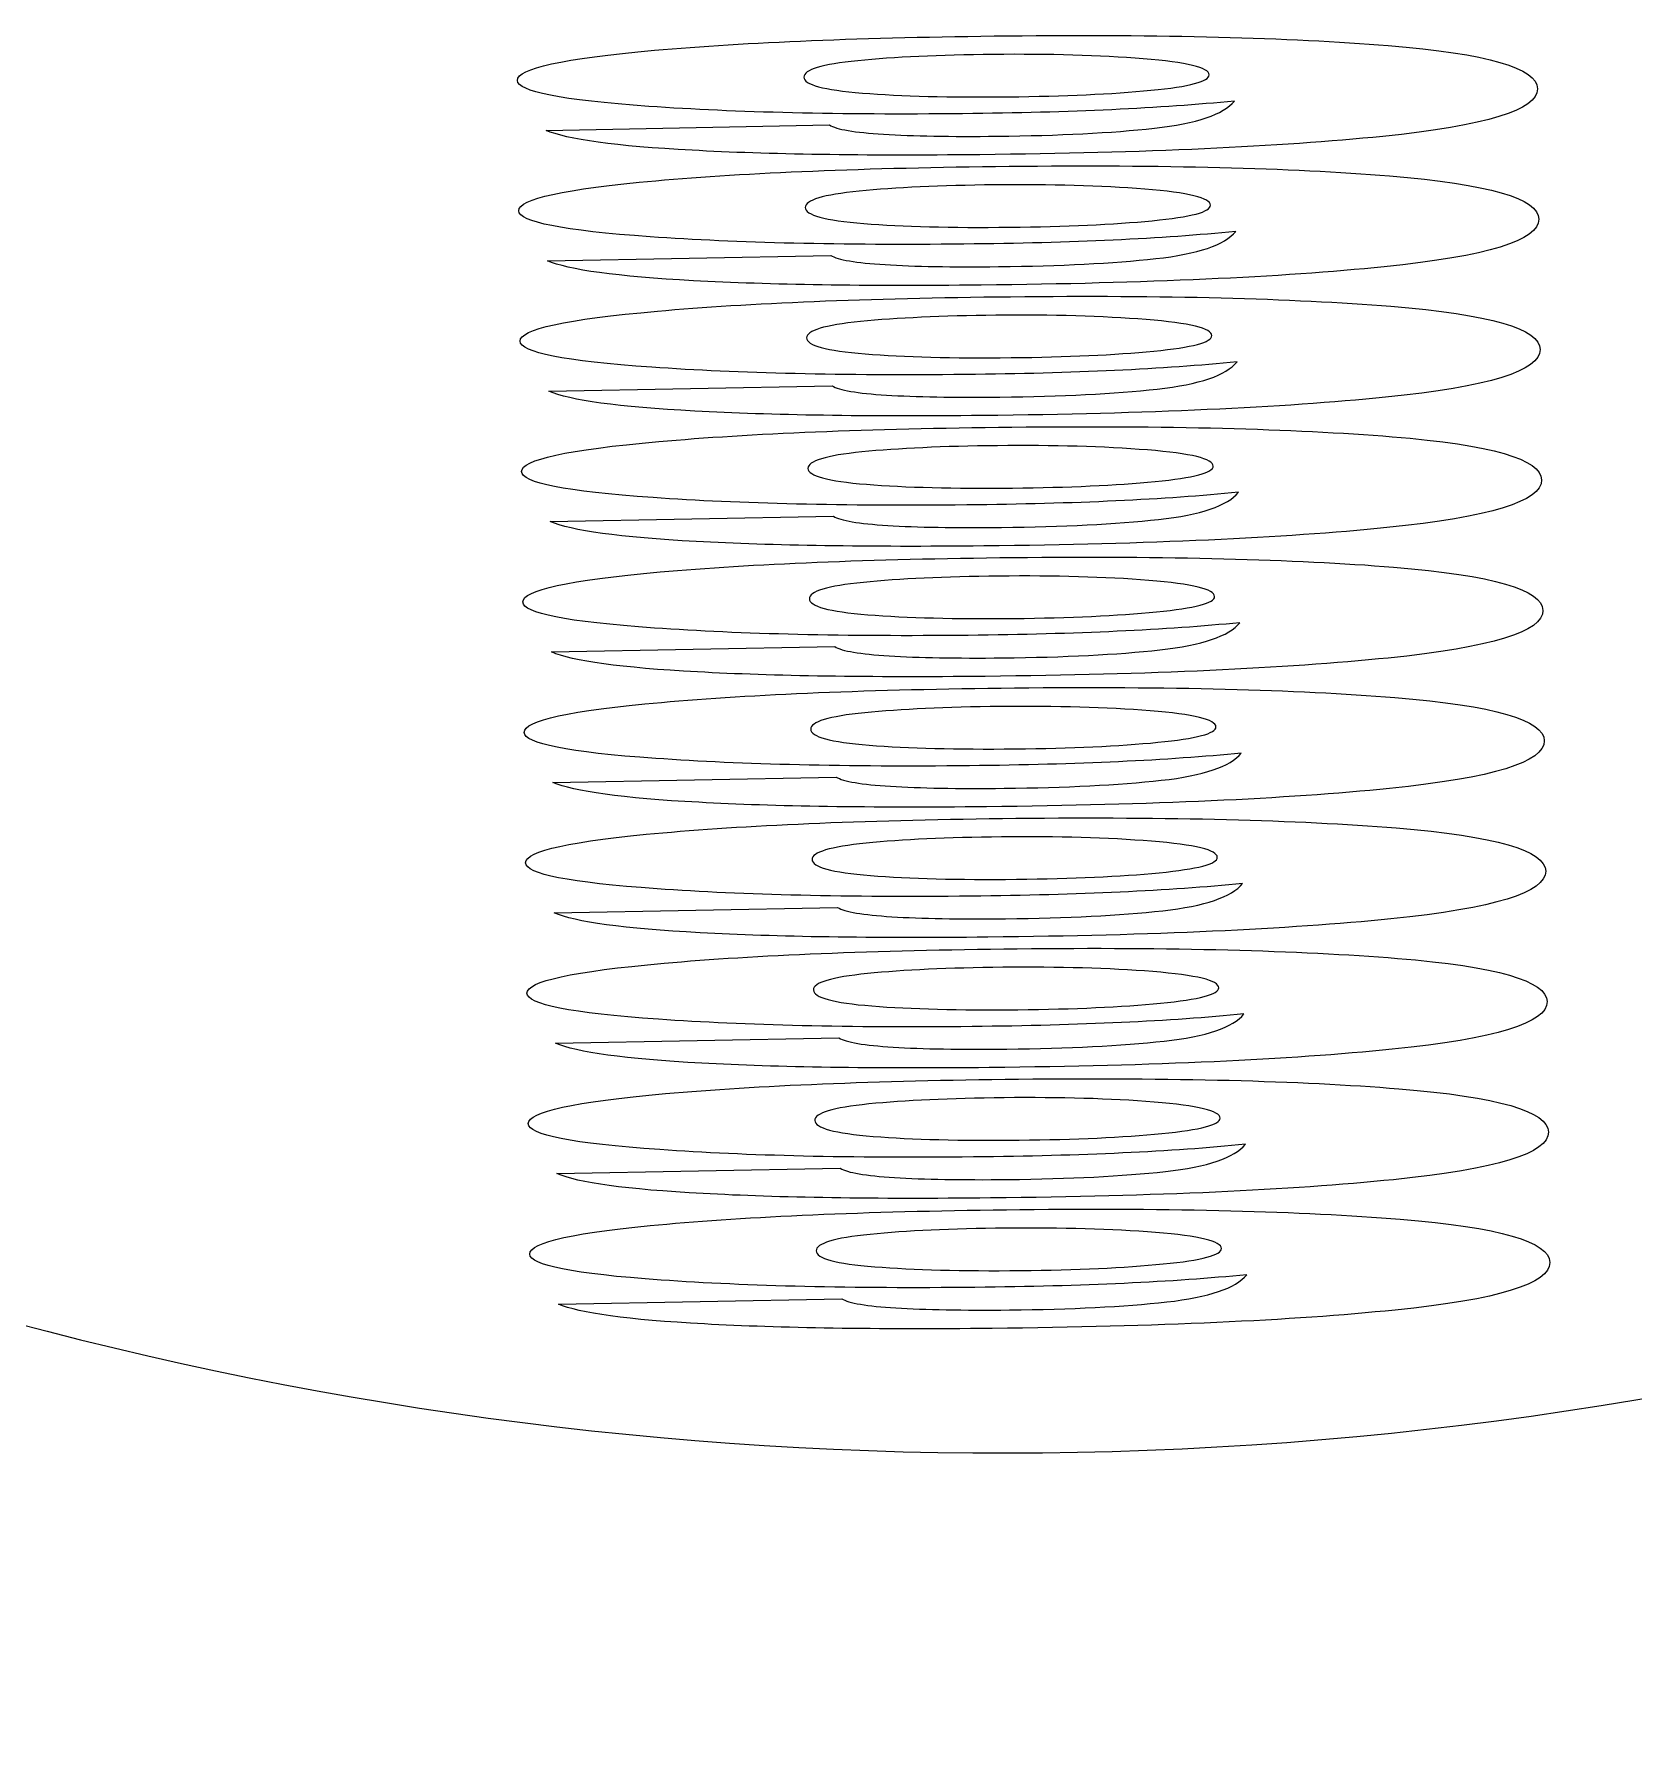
# Model space of a CAD drawing. Extents: x 4.7 to 101.2, y 199.7 to 292.
# Drawn here: x 40.75 to 59.18, y 199.74 to 219.46 of the extents above; entities that cross this region are included whole.
import ezdxf

# ---------------------------------------------------------------- set-up
doc = ezdxf.new("R2010")
doc.units = 0
doc.layers.add('Ebene_1', color=7, linetype='CONTINUOUS')

msp = doc.modelspace()

# ---------------------------------------------------------------- linework, layer by layer
at = {"layer": 'Ebene_1', "color": 7}
for points in [[(54.286784, 218.987856)], [(46.647101, 218.348571)], [(54.302522, 217.485686)], [(46.662839, 216.846401)], [(54.31826, 215.983515)], [(46.678577, 215.344231)], [(54.333998, 214.481345)], [(46.694314, 213.84206)], [(54.349735, 212.979175)], [(46.710052, 212.33989)], [(54.365473, 211.477004)], [(46.72579, 210.83772)], [(54.381211, 209.974834)], [(46.741527, 209.335549)], [(54.396948, 208.472664)], [(46.757265, 207.833379)], [(54.412686, 206.970493)], [(46.773003, 206.331209)], [(54.428424, 205.468323)], [(54.428424, 205.468323)], [(46.78874, 204.829038)], [(46.78874, 204.829038)]]:
    msp.add_lwpolyline(points, close=True, dxfattribs=at)
for points in [[(46.647101, 218.34856), (49.911473, 218.410133)], [(46.662839, 216.84639), (49.927211, 216.907962)], [(46.678577, 215.344219), (49.942948, 215.405792)], [(46.694314, 213.842049), (49.958686, 213.903622)], [(46.710052, 212.339879), (49.974424, 212.401452)], [(46.72579, 210.837708), (49.990161, 210.899281)], [(46.741528, 209.335538), (50.005899, 209.397111)], [(46.757265, 207.833368), (50.021637, 207.894941)], [(46.773003, 206.331197), (50.037375, 206.39277)], [(46.788741, 204.829027), (50.053112, 204.8906)], [(46.788741, 204.829027), (50.053112, 204.8906)]]:
    msp.add_lwpolyline(points, dxfattribs=at)
for points in [[(47.897837, 219.270358), (48.953183, 219.364131), (50.309023, 219.419694), (51.965357, 219.437047)], [(51.965357, 219.437047), (53.741715, 219.455658), (55.202558, 219.418656), (56.347884, 219.326042)], [(46.316967, 218.924443), (46.315534, 219.061276), (46.84249, 219.176581), (47.897837, 219.270358)], [(53.528606, 219.173329), (53.024033, 219.21305), (52.447681, 219.229515), (51.79955, 219.222725)], [(56.347884, 219.326042), (57.493217, 219.232818), (58.067136, 219.066704), (58.06964, 218.8277)], [(50.239818, 219.150734), (49.824123, 219.109276), (49.616719, 219.046281), (49.617604, 218.961748)], [(51.79955, 219.222725), (51.175424, 219.216186), (50.655514, 219.192189), (50.239818, 219.150734)], [(54.286784, 218.987856), (54.285912, 219.071174), (54.033185, 219.132998), (53.528606, 219.173329)], [(47.832578, 218.624655), (46.823522, 218.695586), (46.318318, 218.795515), (46.316967, 218.924443)], [(49.617604, 218.961748), (49.618515, 218.874784), (49.843226, 218.813579), (50.291737, 218.778136)], [(53.616436, 218.81023), (54.064125, 218.853238), (54.287575, 218.912447), (54.286784, 218.987856)], [(50.291737, 218.778136), (50.740254, 218.742082), (51.300581, 218.727577), (51.972716, 218.734618)], [(54.578035, 218.686202), (53.738655, 218.601988), (52.69484, 218.553342), (51.446588, 218.540265)], [(51.972716, 218.734618), (52.620847, 218.741408), (53.168753, 218.766612), (53.616436, 218.81023)], [(53.65703, 218.372747), (54.144619, 218.426513), (54.451621, 218.530997), (54.578035, 218.686202)], [(58.06964, 218.8277), (58.072208, 218.582616), (57.477938, 218.399701), (56.286832, 218.278957)], [(51.446588, 218.540265), (50.038304, 218.525511), (48.833634, 218.553641), (47.832578, 218.624655)], [(48.33003, 218.118962), (47.44926, 218.166299), (46.888284, 218.242835), (46.647101, 218.348571)], [(49.911473, 218.410133), (49.992023, 218.359887), (50.20046, 218.324362), (50.536784, 218.303558)], [(50.536784, 218.303558), (50.873106, 218.282758), (51.309321, 218.275166), (51.84543, 218.280783)], [(56.286832, 218.278957), (55.095725, 218.158215), (53.54798, 218.087868), (51.643596, 218.067917)], [(51.84543, 218.280783), (52.557573, 218.288243), (53.16144, 218.318898), (53.65703, 218.372747)], [(18.888538, 218.0853), (30.581293, 204.733987), (49.165341, 199.740876), (65.974969, 205.434247)], [(51.643596, 218.067917), (50.307327, 218.053917), (49.202805, 218.070932), (48.33003, 218.118962)], [(47.913574, 217.768187), (48.968921, 217.861961), (50.324761, 217.917524), (51.981095, 217.934877)], [(51.981095, 217.934877), (53.757453, 217.953487), (55.218296, 217.916485), (56.363622, 217.823871)], [(46.332705, 217.422272), (46.331271, 217.559106), (46.858228, 217.674411), (47.913574, 217.768187)], [(51.815288, 217.720555), (51.191162, 217.714016), (50.671251, 217.690019), (50.255556, 217.648564)], [(53.544343, 217.671159), (53.03977, 217.71088), (52.463418, 217.727345), (51.815288, 217.720555)], [(54.302522, 217.485686), (54.301649, 217.569004), (54.048923, 217.630828), (53.544343, 217.671159)], [(56.363622, 217.823871), (57.508955, 217.730647), (58.082874, 217.564533), (58.085378, 217.32553)], [(50.255556, 217.648564), (49.839861, 217.607106), (49.632456, 217.544111), (49.633342, 217.459578)], [(49.633342, 217.459578), (49.634253, 217.372613), (49.858964, 217.311409), (50.307474, 217.275965)], [(53.632174, 217.30806), (54.079863, 217.351068), (54.303312, 217.410276), (54.302522, 217.485686)], [(47.848316, 217.122485), (46.839259, 217.193416), (46.334056, 217.293345), (46.332705, 217.422272)], [(50.307474, 217.275965), (50.755992, 217.239912), (51.316318, 217.225406), (51.988454, 217.232448)], [(51.988454, 217.232448), (52.636584, 217.239238), (53.184491, 217.264442), (53.632174, 217.30806)], [(58.085378, 217.32553), (58.087945, 217.080445), (57.493676, 216.897531), (56.302569, 216.776786)], [(51.462326, 217.038094), (50.054042, 217.02334), (48.849372, 217.05147), (47.848316, 217.122485)], [(54.593772, 217.184032), (53.754393, 217.099818), (52.710577, 217.051172), (51.462326, 217.038094)], [(53.672768, 216.870577), (54.160357, 216.924342), (54.467358, 217.028827), (54.593772, 217.184032)], [(49.927211, 216.907962), (50.007761, 216.857717), (50.216198, 216.822192), (50.552521, 216.801387)], [(51.861167, 216.778612), (52.573311, 216.786073), (53.177178, 216.816728), (53.672768, 216.870577)], [(48.345768, 216.616792), (47.464998, 216.664128), (46.904021, 216.740665), (46.662839, 216.846401)], [(50.552521, 216.801387), (50.888844, 216.780587), (51.325059, 216.772996), (51.861167, 216.778612)], [(56.302569, 216.776786), (55.111463, 216.656044), (53.563718, 216.585698), (51.659334, 216.565746)], [(51.659334, 216.565746), (50.323065, 216.551747), (49.218542, 216.568762), (48.345768, 216.616792)], [(47.929312, 216.266017), (48.984658, 216.359791), (50.340499, 216.415354), (51.996832, 216.432707)], [(51.996832, 216.432707), (53.773191, 216.451317), (55.234033, 216.414315), (56.37936, 216.321701)], [(56.37936, 216.321701), (57.524693, 216.228477), (58.098611, 216.062363), (58.101115, 215.82336)], [(46.348443, 215.920102), (46.347009, 216.056936), (46.873965, 216.172241), (47.929312, 216.266017)], [(50.271294, 216.146393), (49.855599, 216.104936), (49.648194, 216.041941), (49.64908, 215.957408)], [(51.831025, 216.218384), (51.2069, 216.211846), (50.686989, 216.187849), (50.271294, 216.146393)], [(53.560081, 216.168988), (53.055508, 216.208709), (52.479156, 216.225175), (51.831025, 216.218384)], [(54.31826, 215.983515), (54.317387, 216.066833), (54.064661, 216.128658), (53.560081, 216.168988)], [(47.864054, 215.620315), (46.854997, 215.691245), (46.349793, 215.791175), (46.348443, 215.920102)], [(49.64908, 215.957408), (49.649991, 215.870443), (49.874702, 215.809239), (50.323212, 215.773795)], [(53.647911, 215.80589), (54.0956, 215.848897), (54.31905, 215.908106), (54.31826, 215.983515)], [(50.323212, 215.773795), (50.771729, 215.737742), (51.332056, 215.723236), (52.004191, 215.730278)], [(54.60951, 215.681861), (53.770131, 215.597647), (52.726315, 215.549001), (51.478063, 215.535924)], [(52.004191, 215.730278), (52.652322, 215.737068), (53.200229, 215.762272), (53.647911, 215.80589)], [(53.688506, 215.368407), (54.176095, 215.422172), (54.483096, 215.526657), (54.60951, 215.681861)], [(58.101115, 215.82336), (58.103683, 215.578275), (57.509413, 215.39536), (56.318307, 215.274616)], [(51.478063, 215.535924), (50.069779, 215.52117), (48.86511, 215.5493), (47.864054, 215.620315)], [(48.361505, 215.114622), (47.480735, 215.161958), (46.919759, 215.238494), (46.678577, 215.344231)], [(49.942948, 215.405792), (50.023498, 215.355547), (50.231935, 215.320022), (50.568259, 215.299217)], [(50.568259, 215.299217), (50.904582, 215.278417), (51.340797, 215.270825), (51.876905, 215.276442)], [(51.876905, 215.276442), (52.589049, 215.283903), (53.192916, 215.314558), (53.688506, 215.368407)], [(51.675072, 215.063576), (50.338802, 215.049576), (49.23428, 215.066592), (48.361505, 215.114622)], [(56.318307, 215.274616), (55.127201, 215.153874), (53.579456, 215.083527), (51.675072, 215.063576)], [(47.94505, 214.763847), (49.000396, 214.85762), (50.356236, 214.913184), (52.01257, 214.930536)], [(52.01257, 214.930536), (53.788928, 214.949147), (55.249771, 214.912145), (56.395098, 214.819531)], [(46.36418, 214.417932), (46.362747, 214.554766), (46.889703, 214.67007), (47.94505, 214.763847)], [(51.846763, 214.716214), (51.222637, 214.709675), (50.702727, 214.685678), (50.287032, 214.644223)], [(53.575819, 214.666818), (53.071246, 214.706539), (52.494894, 214.723004), (51.846763, 214.716214)], [(56.395098, 214.819531), (57.540431, 214.726307), (58.114349, 214.560193), (58.116853, 214.321189)], [(50.287032, 214.644223), (49.871336, 214.602765), (49.663932, 214.53977), (49.664817, 214.455237)], [(54.333998, 214.481345), (54.333125, 214.564663), (54.080398, 214.626487), (53.575819, 214.666818)], [(47.879792, 214.118144), (46.870735, 214.189075), (46.365531, 214.289004), (46.36418, 214.417932)], [(49.664817, 214.455237), (49.665728, 214.368273), (49.890439, 214.307068), (50.33895, 214.271625)], [(52.019929, 214.228107), (52.66806, 214.234898), (53.215966, 214.260101), (53.663649, 214.303719)], [(53.663649, 214.303719), (54.111338, 214.346727), (54.334788, 214.405936), (54.333998, 214.481345)], [(58.116853, 214.321189), (58.119421, 214.076105), (57.525151, 213.89319), (56.334045, 213.772446)], [(51.493801, 214.033754), (50.085517, 214.019), (48.880847, 214.04713), (47.879792, 214.118144)], [(50.33895, 214.271625), (50.787467, 214.235571), (51.347794, 214.221066), (52.019929, 214.228107)], [(54.625248, 214.179691), (53.785868, 214.095477), (52.742053, 214.046831), (51.493801, 214.033754)], [(53.704244, 213.866236), (54.191832, 213.920002), (54.498834, 214.024486), (54.625248, 214.179691)], [(48.377243, 213.612451), (47.496473, 213.659788), (46.935497, 213.736324), (46.694314, 213.84206)], [(49.958686, 213.903622), (50.039236, 213.853377), (50.247673, 213.817851), (50.583997, 213.797047)], [(50.583997, 213.797047), (50.920319, 213.776247), (51.356535, 213.768655), (51.892643, 213.774272)], [(56.334045, 213.772446), (55.142938, 213.651704), (53.595193, 213.581357), (51.690809, 213.561406)], [(51.892643, 213.774272), (52.604786, 213.781733), (53.208653, 213.812387), (53.704244, 213.866236)], [(51.690809, 213.561406), (50.35454, 213.547406), (49.250018, 213.564421), (48.377243, 213.612451)], [(47.960787, 213.261676), (49.016134, 213.35545), (50.371974, 213.411013), (52.028308, 213.428366)], [(52.028308, 213.428366), (53.804666, 213.446976), (55.265509, 213.409974), (56.410835, 213.31736)], [(56.410835, 213.31736), (57.556168, 213.224136), (58.130087, 213.058023), (58.132591, 212.819019)], [(46.379918, 212.915762), (46.378484, 213.052595), (46.905441, 213.1679), (47.960787, 213.261676)], [(50.302769, 213.142053), (49.887074, 213.100595), (49.679669, 213.0376), (49.680555, 212.953067)], [(51.862501, 213.214044), (51.238375, 213.207505), (50.718464, 213.183508), (50.302769, 213.142053)], [(53.591556, 213.164648), (53.086983, 213.204369), (52.510631, 213.220834), (51.862501, 213.214044)], [(54.349735, 212.979175), (54.348862, 213.062493), (54.096136, 213.124317), (53.591556, 213.164648)], [(49.680555, 212.953067), (49.681466, 212.866102), (49.906177, 212.804898), (50.354688, 212.769455)], [(53.679387, 212.801549), (54.127076, 212.844557), (54.350525, 212.903765), (54.349735, 212.979175)], [(47.895529, 212.615974), (46.886472, 212.686905), (46.381269, 212.786834), (46.379918, 212.915762)], [(50.354688, 212.769455), (50.803205, 212.733401), (51.363531, 212.718895), (52.035667, 212.725937)], [(52.035667, 212.725937), (52.683797, 212.732727), (53.231704, 212.757931), (53.679387, 212.801549)], [(58.132591, 212.819019), (58.135158, 212.573934), (57.540889, 212.39102), (56.349782, 212.270275)], [(51.509539, 212.531583), (50.101255, 212.516829), (48.896585, 212.54496), (47.895529, 212.615974)], [(54.640985, 212.677521), (53.801606, 212.593307), (52.75779, 212.544661), (51.509539, 212.531583)], [(53.719981, 212.364066), (54.20757, 212.417831), (54.514571, 212.522316), (54.640985, 212.677521)], [(48.392981, 212.110281), (47.512211, 212.157617), (46.951234, 212.234154), (46.710052, 212.33989)], [(49.974424, 212.401452), (50.054974, 212.351206), (50.263411, 212.315681), (50.599735, 212.294876)], [(51.90838, 212.272101), (52.620524, 212.279562), (53.224391, 212.310217), (53.719981, 212.364066)], [(50.599735, 212.294876), (50.936057, 212.274076), (51.372272, 212.266485), (51.90838, 212.272101)], [(56.349782, 212.270275), (55.158676, 212.149534), (53.610931, 212.079187), (51.706547, 212.059235)], [(51.706547, 212.059235), (50.370278, 212.045236), (49.265756, 212.062251), (48.392981, 212.110281)], [(52.044045, 211.926196), (53.820404, 211.944806), (55.281246, 211.907804), (56.426573, 211.81519)], [(46.395656, 211.413591), (46.394222, 211.550425), (46.921179, 211.66573), (47.976525, 211.759506)], [(47.976525, 211.759506), (49.031871, 211.85328), (50.387712, 211.908843), (52.044045, 211.926196)], [(56.426573, 211.81519), (57.571906, 211.721966), (58.145824, 211.555852), (58.148328, 211.316849)], [(50.318507, 211.639883), (49.902812, 211.598425), (49.695407, 211.53543), (49.696293, 211.450897)], [(51.878238, 211.711873), (51.254113, 211.705335), (50.734202, 211.681338), (50.318507, 211.639883)], [(53.607294, 211.662477), (53.102721, 211.702198), (52.526369, 211.718664), (51.878238, 211.711873)], [(54.365473, 211.477004), (54.3646, 211.560322), (54.111874, 211.622147), (53.607294, 211.662477)], [(47.911267, 211.113804), (46.90221, 211.184734), (46.397006, 211.284664), (46.395656, 211.413591)], [(49.696293, 211.450897), (49.697204, 211.363932), (49.921915, 211.302728), (50.370425, 211.267284)], [(53.695124, 211.299379), (54.142813, 211.342386), (54.366263, 211.401595), (54.365473, 211.477004)], [(50.370425, 211.267284), (50.818943, 211.231231), (51.379269, 211.216725), (52.051404, 211.223767)], [(54.656723, 211.17535), (53.817344, 211.091136), (52.773528, 211.04249), (51.525276, 211.029413)], [(52.051404, 211.223767), (52.699535, 211.230557), (53.247442, 211.255761), (53.695124, 211.299379)], [(53.735719, 210.861896), (54.223308, 210.915661), (54.530309, 211.020146), (54.656723, 211.17535)], [(58.148328, 211.316849), (58.150896, 211.071764), (57.556627, 210.888849), (56.36552, 210.768105)], [(51.525276, 211.029413), (50.116992, 211.014659), (48.912323, 211.042789), (47.911267, 211.113804)], [(48.408719, 210.608111), (47.527948, 210.655447), (46.966972, 210.731983), (46.72579, 210.83772)], [(49.990161, 210.899281), (50.070712, 210.849036), (50.279148, 210.813511), (50.615472, 210.792706)], [(50.615472, 210.792706), (50.951795, 210.771906), (51.38801, 210.764314), (51.924118, 210.769931)], [(56.36552, 210.768105), (55.174414, 210.647363), (53.626669, 210.577017), (51.722285, 210.557065)], [(51.924118, 210.769931), (52.636262, 210.777392), (53.240129, 210.808047), (53.735719, 210.861896)], [(51.722285, 210.557065), (50.386015, 210.543065), (49.281493, 210.560081), (48.408719, 210.608111)], [(47.992263, 210.257336), (49.047609, 210.351109), (50.403449, 210.406673), (52.059783, 210.424025)], [(52.059783, 210.424025), (53.836141, 210.442636), (55.296984, 210.405634), (56.442311, 210.31302)], [(46.411393, 209.911421), (46.40996, 210.048255), (46.936916, 210.163559), (47.992263, 210.257336)], [(51.893976, 210.209703), (51.26985, 210.203164), (50.74994, 210.179167), (50.334245, 210.137712)], [(53.623032, 210.160307), (53.118459, 210.200028), (52.542107, 210.216493), (51.893976, 210.209703)], [(54.381211, 209.974834), (54.380338, 210.058152), (54.127611, 210.119976), (53.623032, 210.160307)], [(56.442311, 210.31302), (57.587644, 210.219796), (58.161562, 210.053682), (58.164066, 209.814678)], [(50.334245, 210.137712), (49.918549, 210.096255), (49.711145, 210.033259), (49.71203, 209.948726)], [(53.710862, 209.797208), (54.158551, 209.840216), (54.382001, 209.899425), (54.381211, 209.974834)], [(47.927005, 209.611633), (46.917948, 209.682564), (46.412744, 209.782493), (46.411393, 209.911421)], [(49.71203, 209.948726), (49.712941, 209.861762), (49.937652, 209.800557), (50.386163, 209.765114)], [(52.067142, 209.721596), (52.715273, 209.728387), (53.263179, 209.753591), (53.710862, 209.797208)], [(58.164066, 209.814678), (58.166634, 209.569594), (57.572364, 209.386679), (56.381258, 209.265935)], [(51.541014, 209.527243), (50.13273, 209.512489), (48.92806, 209.540619), (47.927005, 209.611633)], [(50.386163, 209.765114), (50.83468, 209.72906), (51.395007, 209.714555), (52.067142, 209.721596)], [(54.672461, 209.67318), (53.833081, 209.588966), (52.789266, 209.54032), (51.541014, 209.527243)], [(53.751457, 209.359725), (54.239045, 209.413491), (54.546047, 209.517975), (54.672461, 209.67318)], [(50.005899, 209.397111), (50.086449, 209.346866), (50.294886, 209.31134), (50.63121, 209.290536)], [(48.424456, 209.10594), (47.543686, 209.153277), (46.98271, 209.229813), (46.741527, 209.335549)], [(50.63121, 209.290536), (50.967532, 209.269736), (51.403748, 209.262144), (51.939856, 209.267761)], [(56.381258, 209.265935), (55.190151, 209.145193), (53.642406, 209.074846), (51.738022, 209.054895)], [(51.939856, 209.267761), (52.651999, 209.275222), (53.255866, 209.305876), (53.751457, 209.359725)], [(51.738022, 209.054895), (50.401753, 209.040895), (49.297231, 209.05791), (48.424456, 209.10594)], [(48.008, 208.755165), (49.063347, 208.848939), (50.419187, 208.904502), (52.075521, 208.921855)], [(52.075521, 208.921855), (53.851879, 208.940465), (55.312722, 208.903463), (56.458048, 208.810849)], [(56.458048, 208.810849), (57.603381, 208.717625), (58.1773, 208.551512), (58.179804, 208.312508)], [(46.427131, 208.409251), (46.425697, 208.546084), (46.952654, 208.661389), (48.008, 208.755165)], [(50.349982, 208.635542), (49.934287, 208.594084), (49.726882, 208.531089), (49.727768, 208.446556)], [(51.909714, 208.707533), (51.285588, 208.700994), (50.765677, 208.676997), (50.349982, 208.635542)], [(53.638769, 208.658137), (53.134196, 208.697858), (52.557845, 208.714323), (51.909714, 208.707533)], [(54.396948, 208.472664), (54.396075, 208.555982), (54.143349, 208.617806), (53.638769, 208.658137)], [(47.942742, 208.109463), (46.933686, 208.180394), (46.428482, 208.280323), (46.427131, 208.409251)], [(49.727768, 208.446556), (49.728679, 208.359591), (49.95339, 208.298387), (50.401901, 208.262944)], [(53.7266, 208.295038), (54.174289, 208.338046), (54.397738, 208.397254), (54.396948, 208.472664)], [(50.401901, 208.262944), (50.850418, 208.22689), (51.410744, 208.212384), (52.08288, 208.219426)], [(52.08288, 208.219426), (52.731011, 208.226216), (53.278917, 208.25142), (53.7266, 208.295038)], [(58.179804, 208.312508), (58.182371, 208.067423), (57.588102, 207.884509), (56.396995, 207.763764)], [(51.556752, 208.025072), (50.148468, 208.010318), (48.943798, 208.038449), (47.942742, 208.109463)], [(54.688198, 208.17101), (53.848819, 208.086796), (52.805003, 208.03815), (51.556752, 208.025072)], [(53.767194, 207.857555), (54.254783, 207.91132), (54.561785, 208.015805), (54.688198, 208.17101)], [(48.440194, 207.60377), (47.559424, 207.651106), (46.998448, 207.727643), (46.757265, 207.833379)], [(50.021637, 207.894941), (50.102187, 207.844695), (50.310624, 207.80917), (50.646948, 207.788365)], [(51.955593, 207.76559), (52.667737, 207.773051), (53.271604, 207.803706), (53.767194, 207.857555)], [(51.75376, 207.552724), (50.417491, 207.538725), (49.312969, 207.55574), (48.440194, 207.60377)], [(50.646948, 207.788365), (50.98327, 207.767565), (51.419485, 207.759974), (51.955593, 207.76559)], [(56.396995, 207.763764), (55.205889, 207.643023), (53.658144, 207.572676), (51.75376, 207.552724)], [(48.023738, 207.252995), (49.079085, 207.346769), (50.434925, 207.402332), (52.091258, 207.419685)], [(52.091258, 207.419685), (53.867617, 207.438295), (55.328459, 207.401293), (56.473786, 207.308679)], [(46.442869, 206.90708), (46.441435, 207.043914), (46.968392, 207.159219), (48.023738, 207.252995)], [(51.925452, 207.205362), (51.301326, 207.198824), (50.781415, 207.174827), (50.36572, 207.133372)], [(53.654507, 207.155967), (53.149934, 207.195687), (52.573582, 207.212153), (51.925452, 207.205362)], [(56.473786, 207.308679), (57.619119, 207.215455), (58.193037, 207.049341), (58.195541, 206.810338)], [(50.36572, 207.133372), (49.950025, 207.091914), (49.74262, 207.028919), (49.743506, 206.944386)], [(54.412686, 206.970493), (54.411813, 207.053811), (54.159087, 207.115636), (53.654507, 207.155967)], [(47.95848, 206.607293), (46.949423, 206.678224), (46.444219, 206.778153), (46.442869, 206.90708)], [(49.743506, 206.944386), (49.744417, 206.857421), (49.969128, 206.796217), (50.417638, 206.760773)], [(53.742338, 206.792868), (54.190027, 206.835875), (54.413476, 206.895084), (54.412686, 206.970493)], [(58.195541, 206.810338), (58.198109, 206.565253), (57.60384, 206.382338), (56.412733, 206.261594)], [(50.417638, 206.760773), (50.866156, 206.72472), (51.426482, 206.710214), (52.098618, 206.717256)], [(54.703936, 206.668839), (53.864557, 206.584625), (52.820741, 206.53598), (51.572489, 206.522902)], [(52.098618, 206.717256), (52.746748, 206.724046), (53.294655, 206.74925), (53.742338, 206.792868)], [(53.782932, 206.355385), (54.270521, 206.40915), (54.577522, 206.513635), (54.703936, 206.668839)], [(51.572489, 206.522902), (50.164206, 206.508148), (48.959536, 206.536278), (47.95848, 206.607293)], [(48.455932, 206.1016), (47.575162, 206.148936), (47.014185, 206.225472), (46.773003, 206.331209)], [(50.037375, 206.39277), (50.117925, 206.342525), (50.326362, 206.307), (50.662685, 206.286195)], [(50.662685, 206.286195), (50.999008, 206.265395), (51.435223, 206.257803), (51.971331, 206.26342)], [(56.412733, 206.261594), (55.221627, 206.140852), (53.673882, 206.070506), (51.769498, 206.050554)], [(51.971331, 206.26342), (52.683475, 206.270881), (53.287342, 206.301536), (53.782932, 206.355385)], [(51.769498, 206.050554), (50.433228, 206.036554), (49.328706, 206.05357), (48.455932, 206.1016)], [(48.039476, 205.750825), (49.094822, 205.844598), (50.450662, 205.900162), (52.106996, 205.917514)], [(48.039476, 205.750825), (49.094822, 205.844598), (50.450662, 205.900162), (52.106996, 205.917514)], [(52.106996, 205.917514), (53.883355, 205.936125), (55.344197, 205.899123), (56.489524, 205.806509)], [(52.106996, 205.917514), (53.883355, 205.936125), (55.344197, 205.899123), (56.489524, 205.806509)], [(46.458606, 205.40491), (46.457173, 205.541744), (46.984129, 205.657049), (48.039476, 205.750825)], [(46.458606, 205.40491), (46.457173, 205.541744), (46.984129, 205.657049), (48.039476, 205.750825)], [(50.381458, 205.631201), (49.965763, 205.589744), (49.758358, 205.526748), (49.759243, 205.442216)], [(50.381458, 205.631201), (49.965763, 205.589744), (49.758358, 205.526748), (49.759243, 205.442216)], [(51.941189, 205.703192), (51.317063, 205.696653), (50.797153, 205.672656), (50.381458, 205.631201)], [(51.941189, 205.703192), (51.317063, 205.696653), (50.797153, 205.672656), (50.381458, 205.631201)], [(53.670245, 205.653796), (53.165672, 205.693517), (52.58932, 205.709982), (51.941189, 205.703192)], [(53.670245, 205.653796), (53.165672, 205.693517), (52.58932, 205.709982), (51.941189, 205.703192)], [(54.428424, 205.468323), (54.427551, 205.551641), (54.174825, 205.613465), (53.670245, 205.653796)], [(54.428424, 205.468323), (54.427551, 205.551641), (54.174825, 205.613465), (53.670245, 205.653796)], [(56.489524, 205.806509), (57.634857, 205.713285), (58.208775, 205.547171), (58.211279, 205.308168)], [(56.489524, 205.806509), (57.634857, 205.713285), (58.208775, 205.547171), (58.211279, 205.308168)], [(49.759243, 205.442216), (49.760155, 205.355251), (49.984865, 205.294046), (50.433376, 205.258603)], [(49.759243, 205.442216), (49.760155, 205.355251), (49.984865, 205.294046), (50.433376, 205.258603)], [(53.758075, 205.290697), (54.205764, 205.333705), (54.429214, 205.392914), (54.428424, 205.468323)], [(53.758075, 205.290697), (54.205764, 205.333705), (54.429214, 205.392914), (54.428424, 205.468323)], [(47.974218, 205.105122), (46.965161, 205.176053), (46.459957, 205.275982), (46.458606, 205.40491)], [(47.974218, 205.105122), (46.965161, 205.176053), (46.459957, 205.275982), (46.458606, 205.40491)], [(50.433376, 205.258603), (50.881893, 205.22255), (51.44222, 205.208044), (52.114355, 205.215085)], [(50.433376, 205.258603), (50.881893, 205.22255), (51.44222, 205.208044), (52.114355, 205.215085)], [(52.114355, 205.215085), (52.762486, 205.221876), (53.310393, 205.24708), (53.758075, 205.290697)], [(52.114355, 205.215085), (52.762486, 205.221876), (53.310393, 205.24708), (53.758075, 205.290697)], [(58.211279, 205.308168), (58.213847, 205.063083), (57.619577, 204.880168), (56.428471, 204.759424)], [(58.211279, 205.308168), (58.213847, 205.063083), (57.619577, 204.880168), (56.428471, 204.759424)], [(51.588227, 205.020732), (50.179943, 205.005978), (48.975273, 205.034108), (47.974218, 205.105122)], [(51.588227, 205.020732), (50.179943, 205.005978), (48.975273, 205.034108), (47.974218, 205.105122)], [(54.719674, 205.166669), (53.880294, 205.082455), (52.836479, 205.033809), (51.588227, 205.020732)], [(54.719674, 205.166669), (53.880294, 205.082455), (52.836479, 205.033809), (51.588227, 205.020732)], [(53.79867, 204.853215), (54.286259, 204.90698), (54.59326, 205.011465), (54.719674, 205.166669)], [(53.79867, 204.853215), (54.286259, 204.90698), (54.59326, 205.011465), (54.719674, 205.166669)], [(50.053112, 204.8906), (50.133662, 204.840355), (50.342099, 204.80483), (50.678423, 204.784025)], [(50.053112, 204.8906), (50.133662, 204.840355), (50.342099, 204.80483), (50.678423, 204.784025)], [(51.987069, 204.76125), (52.699212, 204.768711), (53.303079, 204.799366), (53.79867, 204.853215)], [(51.987069, 204.76125), (52.699212, 204.768711), (53.303079, 204.799366), (53.79867, 204.853215)], [(48.471669, 204.599429), (47.590899, 204.646766), (47.029923, 204.723302), (46.78874, 204.829038)], [(48.471669, 204.599429), (47.590899, 204.646766), (47.029923, 204.723302), (46.78874, 204.829038)], [(50.678423, 204.784025), (51.014745, 204.763225), (51.450961, 204.755633), (51.987069, 204.76125)], [(50.678423, 204.784025), (51.014745, 204.763225), (51.450961, 204.755633), (51.987069, 204.76125)], [(56.428471, 204.759424), (55.237365, 204.638682), (53.689619, 204.568335), (51.785236, 204.548384)], [(56.428471, 204.759424), (55.237365, 204.638682), (53.689619, 204.568335), (51.785236, 204.548384)], [(51.785236, 204.548384), (50.448966, 204.534384), (49.344444, 204.551399), (48.471669, 204.599429)], [(51.785236, 204.548384), (50.448966, 204.534384), (49.344444, 204.551399), (48.471669, 204.599429)]]:
    msp.add_open_spline(points, degree=3, dxfattribs=at)

doc.saveas('drawing.dxf')
